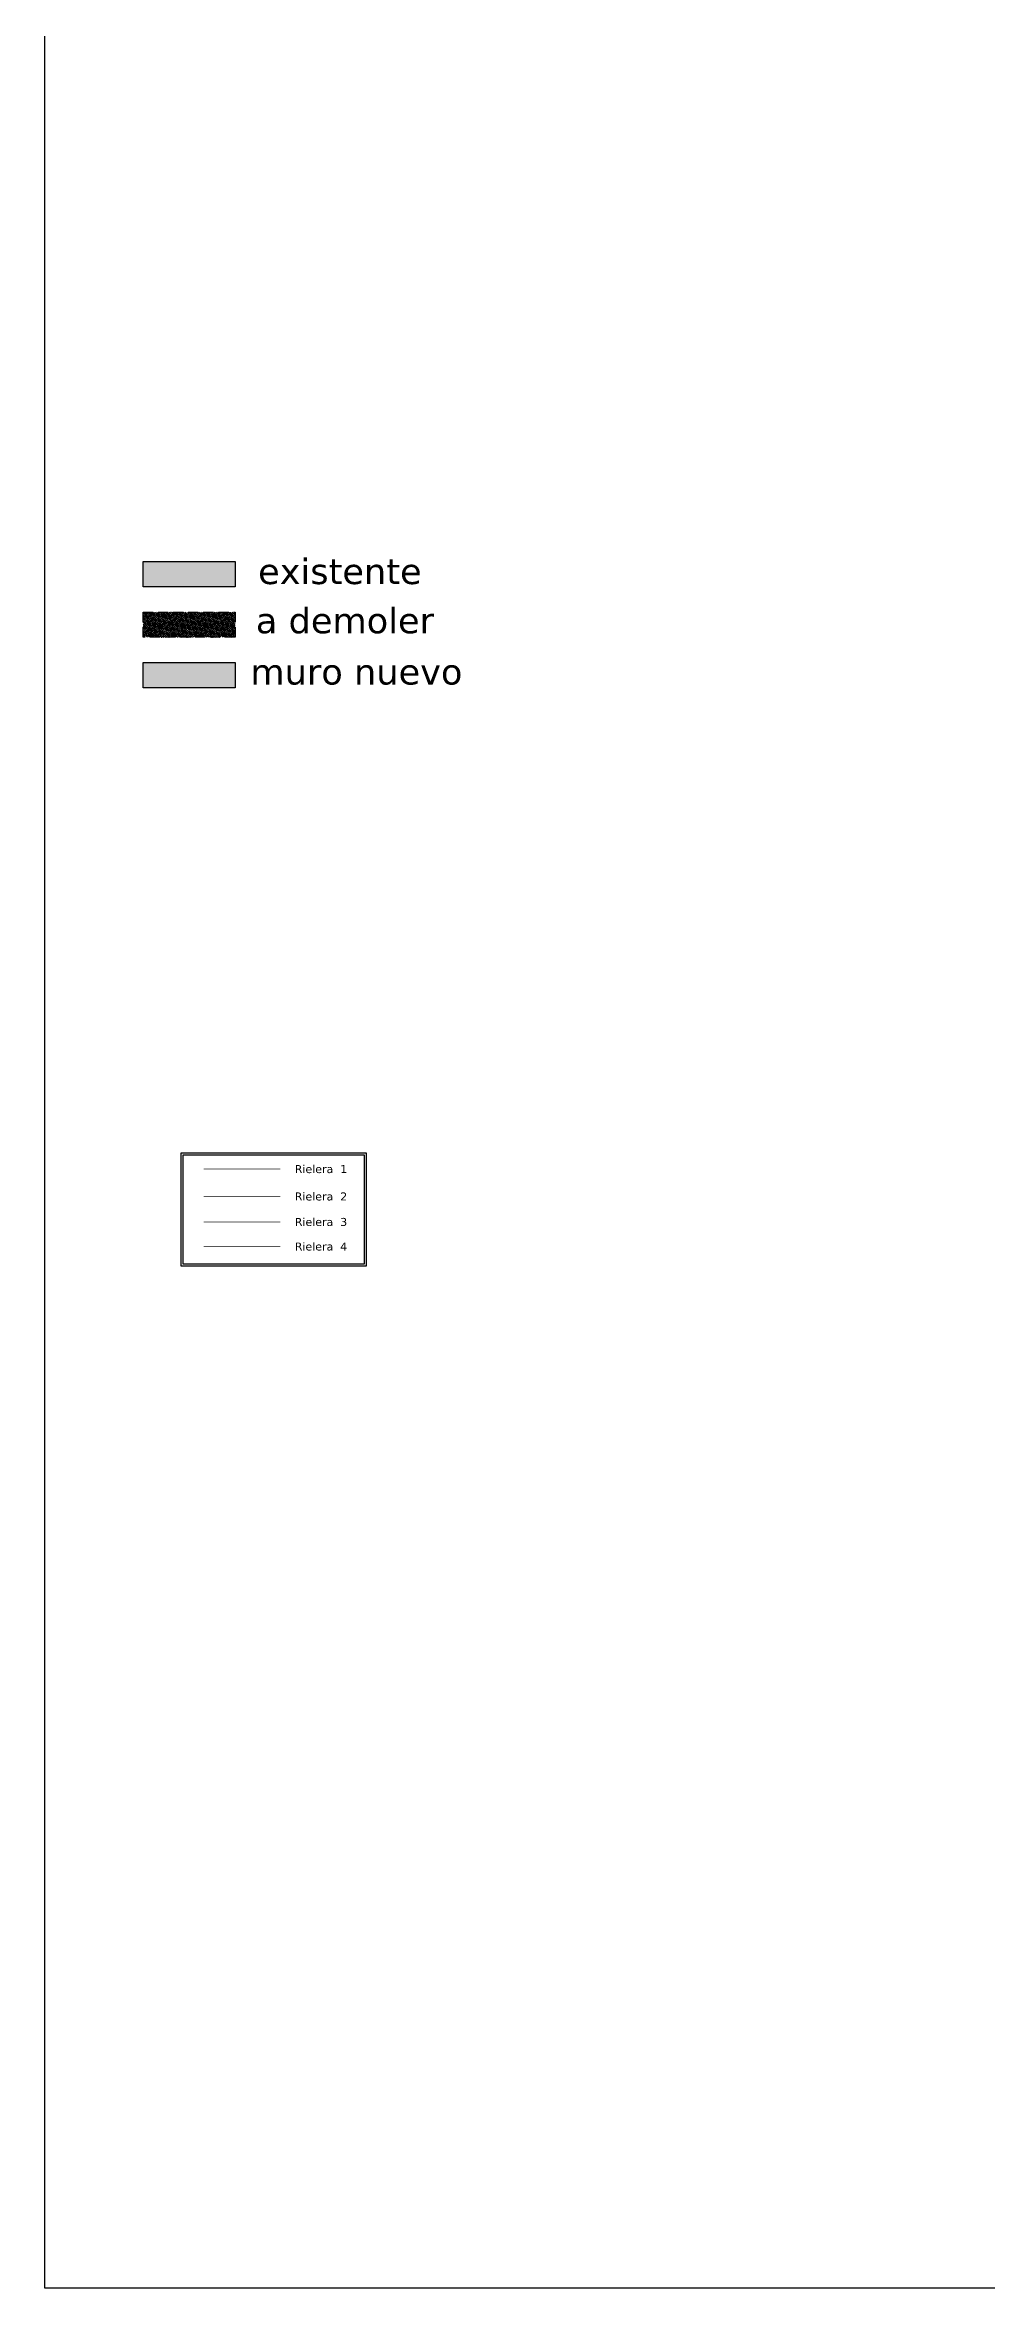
# Model space of a CAD drawing. Header units: millimetres. Extents: x 58411 to 366943, y -302717 to -95300.
# Drawn here: x 270412 to 293929, y -252296 to -196226 of the extents above; entities that cross this region are included whole.
import ezdxf

# ---------------------------------------------------------------- set-up
doc = ezdxf.new("R2010")
doc.units = ezdxf.units.MM
doc.header["$LTSCALE"] = 1000
doc.linetypes.add('DASHDOT', pattern=[1, 0.5, -0.25, 0, -0.25])
doc.linetypes.add('HIDDEN', pattern=[0.375, 0.25, -0.125])
for name, color, linetype in [('A-Des-Rel', 6, 'Continuous'), ('A-HACH', 28, 'Continuous'), ('A-Murex', 52, 'Continuous'), ('A-MurNuevo', 5, 'Continuous'), ('A-Muros', 3, 'Continuous'), ('A-PLAN', 4, 'DASHDOT'), ('H-Mur new', 204, 'Continuous'), ('TXT-LOC 100', 191, 'Continuous')]:
    doc.layers.add(name, color=color, linetype=linetype)
doc.styles.add('A-50', font='verdana.ttf', dxfattribs={"height": 100})
doc.styles.add('A-Verdana', font='verdana.ttf')

msp = doc.modelspace()

# ---------------------------------------------------------------- hatches: boundary and pattern name
at = {"layer": 'A-HACH'}
msp.add_hatch(color=256, dxfattribs=at).paths.add_polyline_path([(275165.657, -209772.746), (275165.657, -209142.65), (272871.104, -209142.65), (272871.104, -209772.746)])
at = {"layer": 'A-Murex', "linetype": 'HIDDEN'}
h = msp.add_hatch(dxfattribs=at)
h.set_pattern_fill('ANSI36', color=256, scale=10, angle=270, style=0)
h.set_pattern_definition([(315, (-160616.656, 198763.194), (61.7392608, -16.8379802), [79.375, -15.875, 0, -15.875])])
h.paths.add_polyline_path([(272871.104, -210402.842), (272871.104, -211032.937), (275165.657, -211032.937), (275165.657, -210402.842)])
at = {"layer": 'H-Mur new'}
msp.add_hatch(color=256, dxfattribs=at).paths.add_polyline_path([(272871.104, -212293.129), (275165.657, -212293.129), (275165.657, -211663.033), (272871.104, -211663.033)])

# ---------------------------------------------------------------- linework, layer by layer
at = {"layer": 'A-Des-Rel', "ltscale": 500}
msp.add_lwpolyline([(270412.428, -112398.674), (366942.703, -112398.674), (366942.703, -252296.398), (270412.428, -252296.398)], close=True, dxfattribs=at)
at = {"layer": 'A-Murex', "linetype": 'HIDDEN'}
msp.add_lwpolyline([(272871.104, -210402.842), (275165.657, -210402.842), (275165.657, -211032.937), (272871.104, -211032.937)], close=True, dxfattribs=at)
at = {"layer": 'A-MurNuevo'}
msp.add_lwpolyline([(272871.104, -211663.033), (275165.657, -211663.033), (275165.657, -212293.129), (272871.104, -212293.129)], close=True, dxfattribs=at)
msp.add_lwpolyline([(272871.104, -211663.033), (275165.657, -211663.033), (275165.657, -212293.129), (272871.104, -212293.129)], close=True, dxfattribs=at)
at = {"layer": 'A-Muros'}
for points in [[(272871.104, -209142.65), (275165.657, -209142.65), (275165.657, -209772.746), (272871.104, -209772.746)], [(272871.104, -211663.033), (275165.657, -211663.033), (275165.657, -212293.129), (272871.104, -212293.129)], [(273820.635, -223919.739), (278442.576, -223919.739), (278442.576, -226749.564), (273820.635, -226749.564)]]:
    msp.add_lwpolyline(points, close=True, dxfattribs=at)
at = {"layer": 'A-PLAN', "color": 162, "true_color": 0x0a1dc7, "const_width": 15}
msp.add_lwpolyline([(274377.697, -224323.201), (276298.07, -224323.201)], dxfattribs=at)
at = {"layer": 'A-PLAN', "color": 4, "true_color": 0x00fafa, "const_width": 15}
msp.add_lwpolyline([(274377.697, -225007.829), (276298.07, -225007.829)], dxfattribs=at)
at = {"layer": 'A-PLAN', "color": 13, "true_color": 0xc83767, "const_width": 15}
msp.add_lwpolyline([(274377.697, -225645.24), (276298.07, -225645.24)], dxfattribs=at)
at = {"layer": 'A-PLAN', "color": 92, "true_color": 0x0ec10b, "const_width": 15}
msp.add_lwpolyline([(274377.697, -226259.045), (276298.07, -226259.045)], dxfattribs=at)
at = {"layer": 'TXT-LOC 100'}
msp.add_lwpolyline([(273870.635, -223969.739), (278392.576, -223969.739), (278392.576, -226699.564), (273870.635, -226699.564)], close=True, dxfattribs=at)

# ---------------------------------------------------------------- texts
at = {"layer": 'A-Des-Rel', "ltscale": 500, "char_height": 640, "width": 577555.54059, "attachment_point": 1, "style": 'A-50'}
for s, insert in [('existente', (275739.564, -209063.416)), ('a demoler', (275683.27, -210293.324)), ('muro nuevo', (275546.808, -211574.25))]:
    msp.add_mtext(s, dxfattribs=dict(at, insert=insert))
at = {"layer": 'TXT-LOC 100', "style": 'A-Verdana'}
for s, p in [('Rielera  1', (276655.597, -224425.339)), ('Rielera  2', (276655.597, -225109.967)), ('Rielera  3', (276655.597, -225747.378)), ('Rielera  4', (276655.597, -226361.183))]:
    msp.add_text(s, height=200, dxfattribs=at).set_placement(p)

doc.saveas('drawing.dxf')
